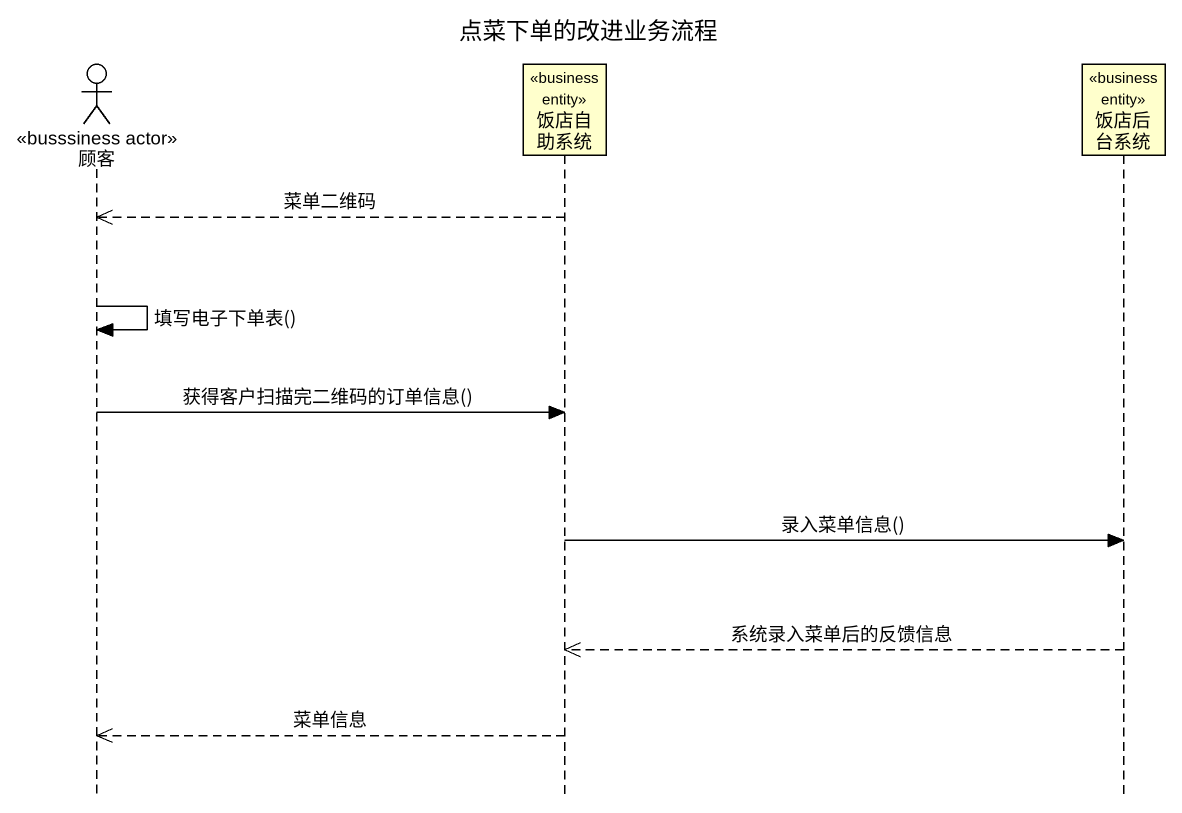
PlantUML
@startuml
title 点菜下单的改进业务流程
hide footbox
actor 顾客 <<busssiness actor>>
participant 饭店自助系统 <<business entity>>
participant 饭店后台系统 <<business entity>>

饭店自助系统 -->> 顾客 : 菜单二维码
顾客 -> 顾客 : 填写电子下单表()
顾客 -> 饭店自助系统 : 获得客户扫描完二维码的订单信息()
饭店自助系统 -> 饭店后台系统 : 录入菜单信息()
饭店后台系统 -->> 饭店自助系统 : 系统录入菜单后的反馈信息
饭店自助系统 -->> 顾客 : 菜单信息
@enduml
